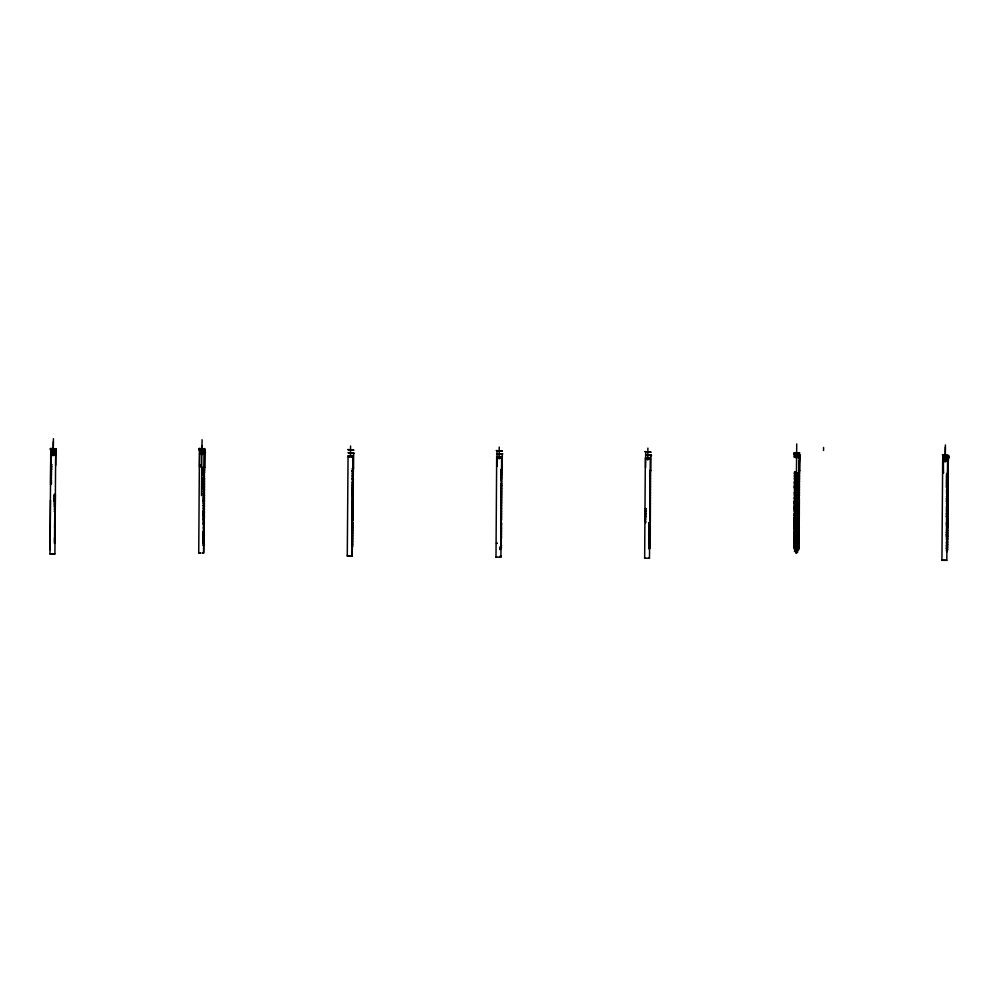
<?xml version="1.0" encoding="UTF-8"?>
<svg xmlns="http://www.w3.org/2000/svg" width="999" height="999" viewBox="0 0 999 999"><rect width="100%" height="100%" fill="white"/><g stroke="black" fill="none" stroke-linecap="round" stroke-linejoin="round"><path stroke-width="1.5" d="M50.337 449.637L56.281 450.174L50.337 449.6M50.025 553.97L54.833 554.008L50 553.983L50.762 451.723L55.669 451.748L50.812 451.723M50.175 549.775L50.45 500.224M50.562 484.74L50.837 449.6M50.912 464.423L51.611 464.423L50.912 464.423L51.011 450.599L55.707 450.699L54.908 554.008M53.122 455.819L53.309 441.82M53.272 451.61L53.422 438.673M55.682 465.509L55.832 448.588M199.038 449.637L204.982 450.174L199.038 449.6M199.076 448.539L205.02 449.075L199.076 448.501M200.549 552.959L198.739 552.934L199.425 452.772L204.345 452.797L202.959 452.809M199.538 466.533L200.237 466.521L199.538 466.533L199.725 449.026L204.208 449.063M201.511 495.579L201.86 446.029M201.86 454.77L202.085 439.722M203.646 552.959L204.271 453.858M203.646 551.91L204.533 448.539M204.945 451.223L199.001 450.686L204.945 451.186M204.882 467.619L203.097 467.594L204.882 467.619L204.995 451.735M352.235 555.057L352.972 455.956L348.064 455.919L347.277 556.081L349.912 556.118M348.214 452.747L354.146 453.334L348.214 452.759M350.462 456.368L350.562 446.029M352.235 556.118L352.859 457.018M352.36 468.306L353.546 468.668L353.658 452.797M353.683 450.124L347.739 449.587L353.683 450.087M501.635 457.005L500.899 557.167L495.991 557.142L496.678 456.98L501.598 457.005L500.961 457.018M496.865 454.333L502.822 453.846L496.865 454.295M499.45 451.161L497.052 451.123L497.027 466.483M499.113 458.978L499.225 447.077M500.074 451.161L501.86 450.636M502.21 469.717L501.011 469.705L502.135 469.73L502.322 453.846M645.079 451.648L651.011 452.235L645.079 451.66M644.73 558.179L645.504 558.204L644.655 558.191L645.342 458.029M645.604 467.544L645.716 452.172L650.524 451.698M647.777 460.027L647.889 448.126M645.504 558.179L649.487 558.229L650.299 458.066L649.525 458.066M649.687 470.404L650.873 470.779L650.986 454.895M651.485 455.432L645.541 454.895L651.485 455.394M793.693 454.333L799.65 453.833L793.693 454.295M793.73 453.246L799.687 452.747L793.73 453.196M797.377 550.886C795.179 552.035 795.192 550.287 797.377 550.112M794.655 500.187L796.153 499.862L796.74 443.931M798.313 549.4L798.938 461.038M795.704 472.839L794.492 472.839L799.3 472.877L799.412 456.993M799.537 471.828L798.838 471.803L799.65 456.456M799.774 470.779L798.576 470.754L799.774 470.779L799.887 454.895M800.386 455.432L794.442 454.895L800.386 455.394M823.551 450.449L823.576 447.477M941.932 560.289L942.681 460.127L944.842 460.127L947.589 460.164L946.815 560.314M948.575 458.541L942.631 458.541L948.575 458.079M942.981 470.729L943.006 455.369L943.705 455.357L943.006 455.369M943.168 472.352L943.268 458.529L948.076 458.553L943.268 458.529M943.368 456.955L943.481 472.839M945.116 462.125L945.329 447.077M945.329 455.819L945.404 444.98M947.214 549.4L947.801 456.943M946.765 473.926L947.889 473.926L948.076 458.042M948.201 472.877L947.502 472.864L948.201 472.877L948.313 456.993M948.301 455.432L942.369 454.895L948.313 455.382M948.438 471.828L947.739 471.803L948.551 455.944M948.813 457.53L942.869 456.993L948.813 456.993M799.912 457.53L793.968 456.993L799.912 457.005M943.106 455.944L949.05 455.944L943.106 456.406M203.122 478.159L204.246 477.797L203.259 477.447M203.209 483.816L204.72 483.166L203.034 482.904L204.208 482.617L203.559 482.467M203.384 485.264L204.708 484.727L203.022 484.453L204.196 484.165L203.546 484.028M203.371 486.825L204.695 486.276L203.084 486.538M203.359 488.374L204.695 487.824L204.033 487.674M203.496 491.783L204.583 492.557L203.321 493.031M203.434 494.493L204.096 494.53L203.434 494.792M203.297 496.903L204.108 496.578L203.309 496.128M203.284 498.464L204.096 498.139L203.297 497.689M203.272 500.012L204.083 499.687L203.284 499.238M203.272 501.56L204.083 501.236L203.272 500.786M203.346 505.357L204.57 504.895L203.247 503.608M203.346 508.766L204.545 508.004L203.384 507.305M203.309 510.639L204.533 509.552L203.371 508.853M203.309 510.789L204.046 510.926L203.384 511.188M203.309 511.563L204.52 511.101L203.321 510.926M203.297 513.024L204.52 512.574L203.321 512.4M203.284 514.585L204.508 514.123L203.334 513.424M352.347 469.855L353.484 470.092L352.16 470.641M352.147 471.416L353.471 471.653L352.147 472.19M352.135 473.751L353.459 473.201L352.809 473.051M352.123 475.299L353.459 474.75L352.123 475.024M352.797 476.161L352.11 476.848M352.285 478.022L353.359 477.784L352.098 478.409M352.185 488.474L353.359 488.873L352.235 489.235M352.172 490.034L353.346 490.422L352.222 490.784M649.275 523.089L649.25 523.301M649.213 527.047L650.137 526.398M797.901 476.398L799.699 475.299L794.23 476.535L795.167 476.848M797.414 477.185L799.462 476.348L798.8 476.211M797.876 479.508L798.925 478.896L797.414 478.733M797.826 495.379L799.088 496.178L794.742 496.765C797.314 495.879 791.995 495.392 795.803 496.216L794.779 496.028M797.864 498.189L799.075 497.739L797.876 497.564M798.888 497.04L797.976 498.014M797.851 498.976L799.3 498.239L797.502 498.014M797.851 499.75L799.063 499.288L797.739 499.55M796.428 501.023L797.739 500.324M797.839 501.298L799.05 500.836L797.839 500.524M794.342 502.984C795.142 502.247 799.862 503.608 798.338 501.448M797.714 502.934L799.512 501.848L798.85 501.698M798.313 504.545C796.977 505.606 801.173 503.746 797.452 504.22M796.39 506.456L799.487 504.945L798.838 504.807M796.378 507.23L797.914 506.543M796.365 509.552L798.139 508.603M797.489 510.014L798.126 509.378M797.901 509.652L799.225 509.103L797.427 508.878M797.402 511.988L797.702 511.675M797.751 513.711L794.33 514.073M797.726 516.82L798.95 516.358L797.677 516.246M795.142 518.381L798.938 517.819L797.739 517.644M797.726 519.205C798.725 519.955 798.039 519.355 798.738 518.681M797.926 521.116L798.913 520.929L793.918 521.615M794.842 523.414L798.9 522.477L797.702 522.302M799.063 522.04L797.627 522.852M799.038 525.949L797.552 526.91M798.114 527.047L797.19 527.584M797.851 531.131C799.737 530.806 798.089 530.581 798.488 530.057M797.789 531.818L799.3 531.181L797.502 530.956M797.851 532.679L799.063 532.23L798.251 531.555M797.714 535.102L799.275 534.278L797.477 534.053M797.714 535.876L798.263 535.114M797.702 536.65L799.262 535.826L797.464 535.614M797.577 537.612L794.442 538.873M794.143 540.297L797.914 539.485M797.427 540.259L799.237 540.484L794.068 541.62M797.427 541.82L799.225 542.032L797.714 542.682M797.789 542.919C799.3 542.832 797.851 544.617 797.814 543.943M794.867 545.179L793.755 544.83L797.652 544.13M797.726 549.75L798.938 549.288L797.739 549.125M946.59 475.124L948.138 474.3L946.34 474.075M946.565 477.447L947.901 476.898L946.702 476.723M946.79 477.947L948.051 477.485M946.615 485.901L948.063 485.164L946.265 484.94M946.627 486.038L947.826 486.213L946.553 486.338M947.114 485.427L946.39 485.614M946.59 489.16L948.039 488.424L946.84 488.249M946.577 492.257L947.04 491.57M946.565 493.044L948.251 492.032L947.601 491.883M946.777 495.866L948.226 495.129L947.576 494.992M946.577 496.84L946.715 496.153M946.553 497.065C947.527 497.814 946.852 497.177 947.564 496.54M946.765 498.189L947.976 497.739L946.777 497.564M946.752 499.75L947.964 499.288L946.453 499.75M946.503 504.82L947.626 504.92L946.827 504.994M946.49 506.368L947.614 506.481L946.815 506.543M946.627 507.792L947.601 508.179L946.577 508.091M946.577 509.153L947.901 508.603L946.702 508.429M946.565 510.701L947.889 510.152L946.69 509.977M946.702 512.549L947.639 512.749L946.553 512.749M946.29 513.536L948.088 513.761L946.415 514.198C948.688 514.248 946.203 514.885 946.59 513.998M946.515 516.908L946.577 515.546M946.503 518.369L947.839 517.819L946.64 517.657M946.553 519.343L947.826 519.38L946.615 518.918M946.977 524.85L946.69 525.012M946.965 525.137L946.69 525.087M947.701 525.599L946.503 525.486L947.701 525.661M946.59 527.509L947.701 526.997M947.464 528.508L946.315 528.021L947.926 527.509L946.802 527.397M946.577 529.77L947.989 529.12L946.79 528.946M946.565 542.082L947.901 541.533L946.702 541.358M946.652 547.564L947.776 547.827L946.528 548.289M946.64 549.125L947.764 549.375L946.515 549.837M795.504 535.689L797.077 535.564M795.079 472.602L795.766 472.165M795.067 474.15L795.753 473.713L794.555 473.339M798.663 474.125C799.587 476.161 791.433 473.002 795.891 474.338M798.251 474.488L795.741 475.636M795.404 476.935L794.879 476.798M795.716 478.746L798.925 477.572M795.391 479.258L797.702 479.195M795.716 479.395L794.904 478.434L795.753 478.046L794.879 477.984L796.016 477.647M797.702 480.369C802.771 480.519 790.746 482.08 797.702 479.97M795.142 481.506L794.492 481.243L795.704 481.718M795.604 481.593C793.119 480.019 796.103 482.792 795.441 482.28M795.691 483.266L794.193 482.904L795.866 483.341M795.679 484.053L794.704 483.304L795.354 483.553M795.416 486.026L794.193 486.463L795.866 486.913M795.629 485.689L799.163 485.164L797.964 484.99M795.329 487.187L795.766 487.912L794.967 488.274M795.616 487.237L794.904 487.062L795.554 486.95M797.402 488.386L795.479 488.636L795.654 487.837M795.654 488.086L794.255 487.962L795.791 488.461M797.939 488.249C801.498 488.798 793.194 488.561 795.753 490.234M795.604 490.334L794.879 490.172L795.753 490.497M795.529 491.608L794.867 491.72L795.953 493.069M795.953 494.617C793.144 493.056 801.722 493.531 797.914 492.907M794.704 492.432L795.728 492.569L794.155 492.669L795.903 494.093L794.217 494.305L797.09 493.906M795.416 497.427L797.065 497.002M794.892 499.138L795.691 498.776L794.38 498.326M794.879 500.686L797.564 499.925M794.867 502.247L795.828 501.785M795.516 501.973L794.055 501.523L795.666 502.135M797.539 503.034L795.654 503.696M795.666 502.647L795.454 502.472M795.441 505.032C791.92 504.133 797.252 505.257 794.979 504.57L795.654 504.47M795.891 506.031L794.605 506.393M795.978 508.229L794.093 507.804L795.629 507.567M795.966 509.777L794.005 509.29L795.616 509.128M795.716 512.512L794.63 512.275L795.928 511.775M795.704 514.06L794.617 513.836M795.666 517.981L794.455 517.519L795.728 517.669M794.292 520.192L795.716 520.766M795.529 521.191L794.967 521.216M795.654 520.954L794.255 520.616M797.177 521.665L795.753 521.628M795.978 522.964C793.218 521.915 796.503 523.613 795.079 522.065L795.928 521.665M793.905 523.101L795.753 522.402M795.866 523.663L794.555 522.989L795.516 523.776M795.104 525.187L795.728 525.062M795.741 524.275L793.93 523.626M794.704 525.174L795.679 526.198M795.841 526.76C792.082 526.848 797.377 524.912 794.704 525.849M794.168 526.261L795.728 526.286M795.042 527.072L793.905 526.66L795.666 527.747L794.53 526.161L796.565 525.636M795.966 527.647L793.868 527.759L795.828 528.309M795.541 535.764L795.316 535.127L797.602 534.515M795.516 534.915C791.645 533.716 796.89 534.84 794.754 535.452L794.405 535.726M795.641 537.137L797.477 536.925M794.093 538.523L794.729 538.561C797.639 537.587 791.245 537.15 795.441 537.974M795.254 543.793L797.539 543.044M797.002 544.867L795.354 545.442M796.99 546.428L795.241 546.903M55.382 494.055L54.333 494.343M55.245 519.705L55.195 520.142M55.195 520.354L54.62 520.541M203.584 477.185L203.983 476.585M203.346 517.395L203.971 516.67M203.983 518.618L203.309 518.006M204.171 518.593L203.346 519.13M203.946 519.705L203.297 520.042L203.971 520.229M203.833 520.904L203.634 521.49M203.933 521.253L203.309 521.99M204.358 523.513L203.247 522.165M352.372 516.733L352.023 516.421M353.059 519.905L351.998 519.517M353.022 524.562L352.447 524.338M500.849 494.755L501.198 494.368M501.136 522.702L501.498 522.315M501.773 523.913L501.123 524.25M501.685 525.611L500.986 525.549M501.111 539.423L501.011 539.697M501.098 540.971L500.998 541.246M501.086 542.519L500.986 542.807M501.073 544.068L500.986 544.355M650.162 522.102L649.812 521.715M649.887 523.251L649.313 523.651M649.787 525.237L650.361 524.9L649.313 525.324M649.288 526.685L649.949 526.423L649.288 526.273M650.436 526.523L649.313 526.948M798.8 477.759L799.45 477.909L797.764 478.346M799.1 484.278L797.726 484.552M798.813 488.911L797.689 489.373M798.8 490.459L797.677 490.921M798.788 492.02L797.664 492.482M798.775 493.568L797.652 494.03M798.763 495.117L797.652 495.579M798.75 496.665L797.514 496.466M798.676 503.971L794.692 504.52L795.529 505.157M799.138 510.739L797.539 511.101M797.464 521.878L799.138 521.428L797.939 521.253M799.063 522.102L798.713 521.715M798.001 523.276L798.838 522.802M797.789 525.074L799.113 524.463L797.914 524.288M799.025 526.161L797.914 525.849M798.788 527.21L798.213 526.948M799.337 526.523L799.038 526.698M795.029 530.119L793.893 529.77L798.788 528.546M798.601 529.02L797.477 529.383M797.826 536.713L799.025 536.875L797.901 537.237M797.726 541.508L799 541.533L797.851 541.708M798.501 542.994L797.839 543.256M798.376 545.716L797.801 545.491M947.839 475.287C945.716 476.086 948.288 475.037 947.714 474.662M946.815 504.308L947.939 503.946L946.74 503.771M946.715 511.413L947.651 511.201L946.715 511.001M947.377 522.777L947.951 523.064L946.353 523.426L947.726 523.089M947.139 524.3L947.714 523.901M946.89 526.898L947.551 526.573L946.353 526.398M946.877 528.384L947.239 528.359M947.227 529.907L946.478 529.37M946.577 531.018L947.739 531.73L946.615 532.08M947.114 535.901L946.54 535.676M947.626 536.463L946.577 536.738M947.064 543.518L946.478 543.856M947.04 546.615L946.465 546.952M947.027 548.314L946.453 548.089M203.334 491.483L204.121 491.421L203.459 491.695M203.259 502.347L204.595 501.798L203.272 501.286M203.247 503.896L204.583 503.346L203.259 502.06M649.138 522.477L650.162 522.04M649.113 525.586L650.149 524.912M797.914 474.075L799.475 473.251L798.701 473.039M798.263 473.713L794.892 474.875L795.853 475.337L794.892 474.875L795.753 474.488M798.251 476.036L796.29 476.848M798.238 476.81L794.879 477.984L796.016 478.421M798.226 479.145L796.278 479.957M798.763 482.417L797.677 483.291M797.664 510.701L798.988 510.152L797.789 509.977M798.139 523.938L795.978 524.612M797.789 525.786L794.817 526.211M797.664 526.036L796.553 526.485M797.776 526.56L798.451 526.348M797.539 528.459L798.788 528.621M797.627 531.406L795.629 532.342M797.739 532.492L798.413 532.08M794.704 543.581L794.043 543.331L797.664 542.582M797.414 545.466L795.241 546.128M797.502 548.476L795.516 549.038M947.102 483.017C945.666 484.115 949.512 482.667 946.652 482.942M946.615 503.721L948.176 502.897L947.514 502.747M946.665 513.086L947.789 513.336L946.59 513.224M946.478 519.23L948.063 518.331L946.565 518.194M946.79 527.26L947.689 527.147M946.577 540.534L947.914 539.984L946.715 539.81M946.553 543.631L947.889 543.094L946.69 542.919M946.553 545.192L947.414 545.192L946.752 545.454M645.953 518.169L645.379 517.794M645.941 519.73L645.366 519.343M645.279 521.016L645.928 521.278M645.566 522.739L645.916 522.402M794.505 478.146L795.629 478.496M794.492 479.695L795.154 479.945M794.754 486.226L796.228 485.551M794.48 492.345L797.614 491.396M794.467 495.442L797.589 494.318M795.454 503.484L794.118 503.021L796.116 502.609M795.941 512.887L794.567 512.35M793.968 518.968L794.617 518.793M793.93 520.067L797.714 519.692M793.955 520.516L794.605 520.342M794.729 520.779L795.641 520.491L794.58 519.955M794.28 521.74L795.878 522.102M794.592 521.903L794.242 522.227M794.704 525.112L795.529 525.624L793.918 525.112L795.741 524.013L794.942 524.125M794.829 525.024L794.255 524.65L797.152 523.926M794.692 526.735L795.591 526.635L794.467 526.485M794.417 532.629L798.538 531.893M943.006 473.014L943.58 472.827M946.54 551.411L947.364 551.398L946.715 551.66M203.309 469.692L204.82 469.043L203.184 468.856M203.309 471.241L204.807 470.591L203.309 470.067M203.297 472.789C202.685 472.052 206.518 474.238 203.109 474.15M203.284 474.338C202.972 473.651 206.269 475.836 203.172 475.512C203.421 475.961 206.069 476.973 203.084 477.247M203.247 478.996L204.758 478.359L203.072 478.246M203.234 480.544L204.258 479.97L203.109 479.87L204.745 479.907L203.247 480.144M500.099 547.839L501.61 547.19L499.812 546.965M648.913 528.708L649.637 527.859M648.875 533.366L650.386 532.729L648.701 532.455M648.863 534.915L650.374 534.278L649.238 534.04M648.863 536.475L650.361 535.826L648.676 535.564M648.851 538.024L650.349 537.375L648.676 537.112M648.838 539.572L650.349 538.936L649.2 538.686M648.826 541.121L650.337 540.484L648.651 540.209M648.801 544.23L650.312 543.581L648.626 543.319M648.788 545.779L650.299 545.142L649.163 544.892M797.639 489.073L797.864 488.399M797.627 490.621L799.138 489.972L797.939 489.797M797.814 495.779L799.1 494.63L797.901 494.455M797.814 496.153L799.55 495.629L798.9 495.492M797.814 496.928L797.876 496.503M798.089 514.81L799.425 514.26L798.763 514.11M797.664 516.645L799.412 515.721L798.75 515.584M797.127 528.646L798.114 527.609M797.751 529.395L799.088 529.12L797.889 528.946M797.464 539.26L795.291 539.922M797.702 544.23L799.212 543.593L797.414 543.369M797.689 546.553L798.963 546.191L798.313 546.041M797.677 548.114L798.95 547.739L797.751 547.564M946.69 481.943L948.326 481.006L947.676 480.869M946.74 484.94L947.839 484.665L946.64 484.49M946.715 488.199L947.814 487.924L946.615 487.749M946.465 498.376L946.702 497.702M946.627 508.191L948.138 507.554L946.34 507.33M946.615 509.74L948.126 509.103L946.328 508.878M946.677 515.184L947.864 514.81L946.665 514.635M946.465 531.318L947.976 530.669L946.777 530.506M797.714 550.437L798.376 550.087L797.739 550.024M795.803 471.84L794.367 472.415L795.966 472.777L794.942 472.602M794.567 471.79L795.753 473.826M794.542 474.887L796.041 474.537M796.053 474.925L794.929 475.337L795.778 475.324M795.479 476.698L794.892 476.423C797.165 475.811 791.97 475.174 795.953 475.412L795.366 475.337M796.016 476.873L795.179 476.486L796.028 476.098M795.716 480.294L794.867 479.532L795.466 479.021M794.505 479.545L796.003 479.195M795.704 480.694L794.854 481.081L795.991 481.53L794.23 481.818L795.903 482.255C794.992 483.479 794.242 481.343 796.003 481.293M795.142 481.131L795.991 480.744M795.554 481.955L794.879 481.543L795.728 481.156L794.854 481.081L796.265 480.731M795.541 483.666L794.842 482.642M796.24 483.828L794.829 484.353L795.679 484.74L794.829 484.353L797.677 483.079M795.778 486.201L795.104 485.789L795.966 485.402M795.978 485.951L794.842 486.363L795.691 486.75L794.842 486.363L795.704 485.964M795.953 487.112L794.155 487.562L795.092 487.862M795.941 488.673L794.442 489.023L795.079 489.423M795.679 489.847L794.829 489.46L795.479 488.636M794.717 490.884L795.741 491.008L794.792 490.559L795.641 490.172M795.928 490.222L794.942 491.383M795.067 492.157L796.191 491.758M795.441 492.782L794.779 492.107L795.741 492.057M795.641 494.505L794.68 495.529M795.042 495.267L796.166 494.855M795.454 496.078L794.779 495.666L795.629 495.279L794.754 495.204L795.716 495.666L794.904 496.028M796.116 495.379L795.604 495.979M794.68 497.09L795.878 496.428L794.742 496.765M795.716 497.777L794.118 497.327L796.103 496.928M797.864 497.277L794.729 498.314L795.579 498.701L794.729 498.314L795.591 497.927M795.866 498.751L795.017 498.364L795.479 497.814M795.404 498.988L796.103 498.476M795.866 499.525L795.004 499.912L797.052 499.338M795.391 500.536L796.091 500.037M795.841 501.86L794.704 501.423L795.841 501.011L794.704 501.423L795.554 501.81M795.541 501.448L795.853 501.086M795.379 502.085L796.078 501.585M794.854 503.796L796.066 503.134M795.641 505.244L794.692 504.52L795.541 504.383M794.842 505.344L796.053 504.682M796.091 505.719L795.529 505.681C792.007 505.894 796.615 507.167 794.967 506.131L797.751 504.682M795.654 507.092L794.055 506.643L796.041 506.243M795.629 507.305L794.667 507.629L795.816 507.567M795.803 507.292L794.305 507.642M795.641 508.641L794.53 508.291L796.028 507.792M797.439 507.33L799.237 507.554L794.655 509.178L795.491 509.215M794.817 510.002L796.016 509.34M794.58 510.801L795.604 511.188L794.642 510.726L795.941 510.214M794.292 510.739L795.778 510.389L795.192 510.714M795.629 511.738L794.018 511.301L796.016 510.901M794.28 512.3L795.304 511.913M794.792 513.111L796.003 512.45M795.991 513.998L794.779 514.66M794.617 515.297L795.741 514.897L794.617 515.297L795.741 515.821L794.617 515.297L795.366 514.797M795.978 515.546L793.98 515.871L795.129 516.221M795.741 516.595L794.892 516.982L797.764 516.733M795.966 517.02L795.117 517.407L795.778 517.807M794.23 518.419L795.441 518.906L794.592 518.406L795.716 517.994L794.592 518.406L795.891 519.005M794.23 518.668L795.728 518.843L795.266 518.031M795.953 518.568L794.267 518.881M795.941 520.117L795.092 520.504L795.766 520.916M793.993 521.49L795.241 521.141M794.18 524.7L795.691 524.213L795.067 523.913M795.903 525.549L795.054 525.099L795.916 524.712M794.53 526.098L795.953 525.736L794.53 526.098L795.666 526.972M795.891 527.097L795.054 526.648L795.903 526.261M795.279 527.147L796.128 526.76M794.168 527.659L797.127 527.022M795.728 529.158L794.605 528.808L796.116 528.309M795.704 528.871L793.93 529.245L795.816 529.795M797.115 530.132L794.43 531.068M795.866 530.919L794.655 531.58M795.704 532.267L794.592 531.918L796.091 531.418M795.853 532.467L794.642 533.129M795.841 534.015L794.992 534.403L795.841 534.79M794.642 535.089L796.078 534.527M795.841 535.576L794.63 536.226M797.065 536.338L794.105 536.975M795.828 537.125L794.967 537.512L795.816 537.899M795.117 538.911L794.442 538.511L796.053 537.624M795.579 539.722L794.729 540.109L797.04 540.222M797.04 540.996L794.717 541.658L797.027 541.77M794.879 543.618C791.108 543.181 801.36 541.77 797.639 542.944M797.015 544.093L794.692 544.767L795.366 545.179M794.854 546.728L793.743 546.378L795.529 545.929M54.633 517.432L55.295 517.107L54.62 516.458M54.62 518.993L55.207 518.593M54.982 518.893L54.608 518.006M204.246 467.02L203.197 467.295M204.158 520.504L203.321 520.017M352.635 479.645L352.285 479.32M352.46 523.201L353.034 522.952L351.973 522.627M352.447 524.75L352.809 524.363M352.31 526.048L353.097 525.973L351.973 526.323M352.297 527.597L353.084 527.522L351.96 527.884M352.235 535.352L353.022 535.277L352.372 535.539M352.235 536.9L353.009 536.825L352.36 537.1M501.161 500.861L500.736 500.611M501.148 502.422L500.736 502.172M501.023 519.405L501.81 519.33L501.161 519.592M501.011 520.954L501.498 520.691M500.998 523.988L501.773 523.976M649.899 491.058L650.686 490.984L650.024 491.246M798.651 474.413L797.439 474.075M798.651 475.974L797.427 475.624M798.626 479.07L799.675 478.409L798.476 478.234M794.829 484.353L799.175 483.603L797.976 483.441M798.601 487.45L794.804 487.45L795.504 488.311M799.262 525.049L798.213 525.324M798.8 527.747L797.764 527.834M946.428 480.956L948.101 480.507L946.303 480.282M798.676 544.218L797.801 544.355M946.79 507.405L947.914 507.042L946.715 506.88M947.077 509.765L946.727 509.453M946.353 524.837L948.014 524.537M947.701 527.809L947.339 527.497M946.915 532.892L946.565 532.579M797.726 476.311L795.179 476.486M797.639 488.111L799.375 487.375L798.725 487.225M797.714 508.791L799.462 508.054L798.813 507.904M797.439 516.995L795.741 517.382M797.414 520.017L795.429 520.342M797.627 521.89L794.842 523.114L795.516 523.513M797.152 523.988L798.813 523.963L798.238 524.225M797.352 528.483L796.54 528.808M797.314 533.916L794.118 534.128M946.515 491.995L948.026 491.533L946.827 491.358M946.49 494.318L948.238 493.581L947.589 493.444M946.478 496.653L947.989 496.178L946.79 496.016M946.465 498.976L948.201 498.239L947.551 498.089M795.591 475.736L795.054 475.449M794.555 477.16L795.728 477.197M794.53 480.257L795.704 480.169M796.016 479.582L794.729 480.194L795.379 480.082M794.879 481.543L795.728 481.318M795.554 482.105L799.188 482.055L797.989 481.88M795.341 485.264C792.657 485.389 796.328 483.578 795.504 485.014M795.666 486.288L794.842 486.363M795.516 486.763L795.092 487.5L797.652 486.338M795.928 488.598L794.792 488.998C796.94 489.647 792.107 489.522 795.841 490.01L794.817 489.822M795.916 490.147L794.792 490.559C796.952 491.196 792.082 491.033 795.766 491.57M795.479 492.969L794.804 492.932M795.728 493.344L794.867 493.269L795.516 493.156M795.254 503.421L794.704 502.972L795.828 502.559M795.254 504.195L796.103 504.17M796.053 511.925L794.917 512.337L795.766 513.099M795.766 513.873L794.904 513.886L795.753 514.647M794.242 517.12L795.554 517.307M795.554 518.081L794.68 518.019L795.891 517.894M795.704 528.608L794.155 529.208M795.691 530.931L794.792 530.806L795.916 530.394M797.102 530.906L794.43 530.819M795.679 532.492L797.09 532.455M796.141 530.894L795.017 531.306L795.679 531.98L794.779 532.355L795.629 532.742L793.843 532.417M795.666 534.04L794.13 533.866M797.052 538.661L795.291 539.148M795.641 538.698L794.729 538.561L795.866 538.149M796.99 547.976L795.229 548.451M796.078 471.828L794.942 472.227L795.791 472.614M796.328 472.977L794.904 473.326L798.338 473.226L797.614 473.214M796.066 473.376L794.942 473.788L795.604 474.188M796.041 476.486L794.917 476.885L795.579 477.297M795.579 478.846L794.904 478.434L796.028 478.034M796.003 479.97L794.867 479.532L797.714 478.421M795.716 483.241L794.48 482.804L797.689 481.53M797.452 482.792L794.867 483.254L795.991 482.842M794.804 487.45L795.941 487.05M795.966 487.5L794.842 487.912L795.679 488.299M796.215 488.648L794.729 489.323M795.978 489.96L794.829 489.46L795.953 489.06M795.941 490.609L794.817 491.008L795.454 491.221M795.654 492.957L794.804 492.569L795.928 492.157M795.641 494.105L794.767 493.656L795.891 493.256L794.405 493.668M795.916 493.706L794.792 494.118L795.466 494.517M795.716 495.154L794.779 495.666L795.903 495.267M795.704 497.215L795.029 496.815L797.077 496.228M795.017 498.364L796.141 497.964M794.992 501.473L796.128 501.061M794.692 504.52L795.816 504.12M795.803 505.669L794.68 506.068L795.803 506.443M796.078 507.267L794.954 507.679L799.013 507.042L797.814 506.868M794.58 509.502L796.066 508.828M795.479 512.674L794.63 512.275L795.766 511.875L794.642 510.726L795.316 510.364M794.929 510.776L796.053 510.377M796.041 513.474L794.904 513.886L797.227 513.986M796.265 513.986L795.142 514.385L795.691 514.972M796.028 515.034L793.955 515.409L795.916 515.984M796.253 515.447L795.129 515.846L795.791 516.346M794.53 517.17L796.016 516.495M796.24 516.995L795.117 517.407L795.966 517.794M794.879 518.456L796.003 518.044M796.228 518.543L795.104 518.956L795.778 519.368M795.991 519.605L794.867 520.004L795.716 519.992M796.215 520.104L795.092 520.504L795.941 520.891M795.404 521.54L794.567 521.503L795.704 521.94L794.567 521.503L795.416 521.053M794.854 521.553L795.978 521.153M794.954 522.577L796.203 521.59M796.203 523.139L794.717 523.626M795.391 524.999L794.542 524.612L796.265 524.15M795.092 524.525L795.054 525.162L796.191 524.687M795.054 526.71L796.178 526.248M794.817 527.697L795.941 527.297L794.817 527.759L795.654 528.146L794.817 527.697L795.479 528.109M796.166 527.797L794.68 528.471M796.153 529.345L795.029 529.757L795.691 530.419M795.903 531.943L794.779 532.355L795.454 532.754M796.128 532.455L795.004 532.854L797.09 533.241M795.891 533.503L794.767 533.903L795.441 534.315M796.116 534.003L795.541 534.39M795.878 535.052L794.754 535.452L798.164 535.089M796.116 535.551L794.979 535.963L795.654 536.363M795.878 536.6L794.742 537.012L798.8 536.376L797.602 536.201M796.103 537.1L794.455 536.95L795.591 537.774M795.291 538.898L794.442 538.511L795.579 538.099M794.967 539.06L796.091 538.661M795.853 539.71L794.729 540.109L795.566 540.496M795.841 541.258L794.717 541.658L795.566 542.057M795.366 543.618L794.704 543.219L795.828 542.807M795.816 544.355L794.692 544.767L795.541 545.154M795.354 546.728L794.68 546.316L795.803 545.916M499.85 549.487L500.811 549.038L499.887 548.776M797.439 484.34L796.24 484.615M797.427 485.127L796.24 485.389M797.427 485.901L796.228 486.163M797.414 487.612L796.215 487.874M797.402 489.16L794.829 489.46M797.389 490.709L796.191 490.971M797.314 501.573L796.415 501.798M797.302 502.347L796.415 502.572M797.289 504.682L796.403 504.907M797.264 507.779L795.341 508.029M797.252 510.114L796.365 510.339M797.252 510.889L796.353 511.113M797.239 512.437L796.34 512.662M797.227 513.211L796.34 513.436M797.214 515.546L796.315 515.771M797.214 516.321L796.315 516.545M797.19 518.556L796.303 518.781M797.19 519.33L796.29 519.555M797.152 524.7L795.953 525.024M797.115 529.358L794.517 529.195L796.54 528.746M797.115 529.42L796.228 529.645M796.99 547.202L794.018 547.976L794.717 548.351M796.977 549.525L795.504 549.812M203.659 468.756L204.308 468.494L203.109 468.319M203.646 470.304L204.296 470.042L203.097 469.867L204.271 469.542L203.072 469.368M54.658 510.726L55.307 510.464L54.658 510.314M203.297 471.615L204.258 471.091L203.059 470.916M54.67 512.787L55.332 512.512L54.645 511.863M54.658 514.335L55.32 514.06L54.633 513.424M203.634 475.424L204.296 475.149L203.646 475.012M203.571 479.782L204.233 479.508L203.034 479.333M203.122 481.88L204.733 481.618L203.047 481.343L204.221 481.068L203.571 480.919M203.596 481.793L203.946 481.406M54.933 521.428L54.608 522.027M203.534 482.38L204.183 482.117L203.059 482.067M54.57 523.076L55.22 522.814L54.57 522.664M54.595 523.576L55.245 523.314L54.595 523.164M203.521 483.928L204.171 483.666L203.047 483.616M54.558 524.625L55.207 524.363L54.558 524.213M203.509 485.489L204.158 485.214L203.034 485.164M54.583 525.124L55.245 524.862L54.583 524.712M54.545 526.186L55.207 525.911L54.545 525.774M54.57 526.685L55.232 526.411L54.57 526.273M203.496 487.037L204.146 486.775L203.022 486.725M203.521 487.537L204.171 487.275L203.521 487.125M54.533 527.734L55.195 527.46L54.533 527.322M54.558 528.234L55.22 527.971L54.57 527.822M203.484 488.586L204.146 488.324L203.359 488.099M203.509 489.085L204.171 488.823L203.509 488.673M54.545 529.782L55.207 529.52L54.533 528.871M203.471 490.134L204.683 489.373L204.021 489.235M203.496 490.646L204.158 490.372L203.496 490.234M203.521 491.096L203.883 490.721M54.545 531.331L55.195 531.068L54.52 530.419M203.521 492.657L203.871 492.27M203.446 493.244L204.108 492.982L203.471 492.857M54.533 532.892L55.182 532.617L54.508 531.98M203.509 494.205L204.158 493.931L203.484 493.331M54.52 534.44L55.17 534.178L54.495 533.528M203.471 495.292L204.121 495.029L203.471 494.88M203.496 495.754L203.846 495.367M54.508 535.988L55.157 535.726L54.483 535.077M203.484 497.302L204.133 497.04L203.484 496.89M54.495 537.537L55.145 537.275L54.47 536.625M54.458 538.598L55.12 538.324L54.458 538.186M203.471 498.863L203.833 498.476M54.483 539.098L55.145 538.823L54.483 538.686M54.446 540.147L55.107 539.885L54.446 539.735M203.459 500.412L204.121 500.149L203.284 499.737M54.47 540.646L55.132 540.384L54.483 540.234M54.433 541.695L55.095 541.433L54.446 541.283M203.446 501.96L203.808 501.585M54.458 542.195L55.12 541.933L54.47 541.783M203.434 503.521L203.796 503.134M54.421 543.244L55.082 542.981L54.433 542.832M203.421 505.069L203.784 504.682M203.359 505.656L204.021 505.394L203.247 505.169M203.908 506.306L203.396 505.744M203.421 506.618L203.771 506.231M203.346 507.205L204.558 506.443L203.421 506.206M203.396 509.64L204.046 509.365L203.321 509.09M352.347 470.267L352.709 469.88M352.335 471.815L352.697 471.441M203.371 512.737L204.033 512.475L203.321 511.363M352.322 473.364L352.684 472.989M203.309 513.336L203.971 513.061L203.297 512.887M203.359 514.285L203.721 513.911M203.297 514.885L203.958 514.622L203.321 514.497M203.346 515.846L204.008 515.571M352.297 476.473L352.659 476.086M203.284 516.433L203.946 516.171L203.297 516.021M203.334 518.943L204.171 518.881M352.272 479.732L353.421 479.408L352.21 478.946M203.297 519.98L203.946 519.767L203.297 519.567M203.671 520.342L204.158 520.429M352.272 481.293L353.409 480.956L352.272 480.881M352.26 482.842L352.909 482.567L352.26 482.43M203.297 523.538L203.659 523.151M352.247 484.39L352.61 484.003M203.284 525.087L203.946 524.825L203.234 523.713M352.235 485.939L352.884 485.676L352.235 485.526M203.272 526.635L203.634 526.261M352.222 487.5L352.585 487.112M203.259 528.196C203.958 526.91 204.395 525.524 203.234 524.737M352.21 489.048L352.572 488.661M203.259 529.745L203.609 529.358M352.197 490.596L352.859 490.334L352.147 490.259M203.184 531.893C204.133 531.031 204.32 528.421 203.209 527.847M203.247 531.293L203.896 531.031L203.247 530.881M352.185 492.145L352.547 491.77M203.721 532.529L203.209 531.98M203.234 532.842L203.584 532.467M352.185 493.706L352.834 493.431L352.185 493.294M203.172 533.441L204.37 532.679L203.234 532.43M203.709 534.078L203.197 533.528M203.222 534.403L203.584 534.015M352.172 495.254L352.522 494.867M203.159 534.989L204.358 534.228L203.222 533.99M203.209 535.951L203.571 535.564M203.147 536.538L203.796 536.276L203.147 536.126M352.16 496.803L352.809 496.54L352.16 496.391M203.197 537.499L203.559 537.112M203.134 538.099L203.784 537.824L203.134 537.687M352.147 498.364L352.51 497.977M203.159 538.598L203.821 538.324L203.159 538.186M203.184 539.048L203.846 538.786L203.197 538.636M352.135 499.912L353.271 499.737L352.147 500.099M203.122 539.647L203.784 539.373L203.122 539.235M203.147 540.147L203.808 539.885L203.147 539.735M203.172 540.609L203.534 540.222M352.123 501.461L352.485 501.073M203.134 541.695L203.796 541.433L203.147 541.283M203.159 542.157L203.821 541.883L203.172 541.745M352.11 503.009L352.472 502.634M203.122 543.244L203.784 542.981L203.134 542.832M352.098 504.57L352.46 504.183M352.098 506.118L352.447 505.731M352.085 507.667L352.734 507.405L352.085 507.255M352.073 509.215L352.435 508.841M501.023 469.767L501.673 469.505L501.023 469.355M352.06 510.689L353.196 510.601L352.073 510.964M501.011 471.316L501.373 470.929M352.048 512.237L352.709 511.975L352.048 511.825M500.998 472.864L501.361 472.49M352.035 513.786L352.397 513.411M500.986 474.425L501.648 474.15L500.986 474.013M352.023 515.347L353.171 515.172L352.048 515.534M500.974 475.974L501.336 475.586M500.961 477.522L502.11 477.36L500.986 477.709M500.961 479.07L502.097 478.908L500.974 479.27M351.973 523.039L352.335 522.652M352.809 523.039L351.985 523.289M500.924 483.891L501.286 483.504M352.809 524.587L351.973 524.837M500.911 485.439L501.56 485.177L500.911 485.027M500.899 487L501.261 486.613M500.886 488.548L501.248 488.161M500.874 490.097L501.236 489.71M500.861 491.645L501.223 491.271M500.861 493.206L501.998 493.031L500.874 493.394M352.385 533.99L353.034 533.728L352.385 533.578M500.836 496.303L501.973 496.128L500.849 496.491M500.824 497.852L501.186 497.477M352.347 538.648L353.009 538.386L352.347 538.236M352.335 540.197L352.997 539.935L352.335 539.785M352.322 541.758L352.984 541.483L352.335 541.346M352.31 543.306L352.972 543.031L352.322 542.894M352.31 544.855L352.959 544.592L352.31 544.443M352.297 546.403L352.947 546.141L352.297 545.991M501.236 508.816L501.885 508.553L501.236 508.404M501.223 510.364L501.873 510.102L501.223 509.952M501.211 511.925L501.86 511.65L501.211 511.513M649.675 472.365L650.037 471.99M501.198 513.474L501.848 513.199L501.198 513.061M501.186 514.935L501.848 514.672L501.186 514.522M501.173 516.495L501.835 516.221L501.186 516.083M501.161 518.044L501.823 517.769L501.173 517.632M650.087 483.329L650.736 483.054L650.087 482.917M650.074 485.039L650.724 484.777L650.074 484.627M650.062 486.588L650.711 486.326L650.062 486.176M501.098 527.285L501.76 527.022L501.098 526.873M650.049 488.136L650.699 487.874L650.049 487.724M501.086 528.833L501.748 528.571L501.098 528.421M650.037 489.697L650.699 489.423L650.037 489.285M501.073 530.394L501.735 530.119L501.086 529.982M501.073 531.943L501.723 531.668L501.073 531.53M650.012 492.794L650.674 492.532L650.024 492.382M501.061 533.491L501.71 533.229L501.061 533.079M649.999 494.355L650.661 494.08L650.012 493.943M501.048 535.039L501.698 534.777L501.048 534.627M649.999 495.904L650.649 495.629L649.999 495.492M501.036 536.6L501.685 536.326L501.036 536.188M649.987 497.452L650.636 497.19L649.987 497.04M501.023 538.149L501.685 537.887L501.023 537.737M649.974 499.001L650.624 498.738L649.974 498.588M649.962 500.561L650.611 500.287L649.962 500.149M649.949 502.11L650.611 501.835L649.949 501.698M649.937 503.658L650.599 503.396L649.937 503.246M649.924 505.219L650.586 504.945L649.937 504.807M500.974 545.904L501.623 545.641L500.974 545.491M649.912 506.768L650.574 506.493L649.924 506.356M649.912 508.316L650.561 508.054L649.912 507.904M649.899 509.865L650.549 509.602L649.899 509.453M649.887 511.426L650.536 511.151L649.887 511.013M649.874 512.974L650.524 512.699L649.874 512.562M649.862 514.522L650.524 514.26L649.862 514.11M649.85 515.984L650.511 515.721L649.862 515.571M649.837 517.544L650.499 517.27L649.85 517.132M649.825 519.093L650.486 518.831L649.837 518.681M649.825 520.641L650.474 520.379L649.825 520.229M798.501 487.137L798.788 486.75M798.925 491.246L799.587 490.984L798.938 490.834M798.913 492.794L799.575 492.532L798.925 492.382M798.9 494.355L799.562 494.08L798.913 493.943M798.863 500.561L799.512 500.287L798.863 500.149M649.175 542.207L649.537 541.82M798.838 503.658L799.5 503.396L798.838 503.246M798.813 506.768L799.475 506.493L798.825 506.356M947.726 473.514L948.376 473.251L947.726 473.101M947.701 476.623L948.363 476.348L947.701 476.211M947.676 479.72L948.338 479.458L947.689 479.308M798.725 520.641L799.375 520.379L798.725 520.229M947.664 482.829L948.313 482.567L947.664 482.417M798.226 525.849L798.8 525.599L797.677 525.337L798.588 525.462M798.576 527.235L797.751 527.497M947.626 487.637L948.276 487.375L947.626 487.237M795.454 531.206L794.792 530.806L798.85 530.169L797.914 529.97M947.601 490.746L948.263 490.484L947.601 490.334M797.926 530.844L798.288 530.457M797.926 532.392L798.276 532.017M798.601 537.649L799.25 537.387L798.601 537.237M947.527 501.61L948.188 501.336L947.527 501.198M947.502 504.72L948.163 504.445L947.514 504.308M797.839 544.805L798.975 544.642L797.851 545.004M794.68 546.678L794.03 546.428L798.438 545.866M797.826 546.366L798.176 545.978M946.727 508.316L947.389 508.041L946.74 507.904M946.727 509.865L947.664 509.652L946.627 509.34M946.702 512.962L948.101 512.2L946.303 511.988M946.69 514.522L947.339 514.248L946.69 514.11M946.677 515.984L947.626 515.859L946.503 516.221M946.652 519.093L947.239 518.756M947.389 521.703L948.039 521.428L947.389 521.291M947.464 528.796L946.64 529.045M947.227 529.845L946.403 530.094M946.553 534.54L947.202 534.278L946.29 534.153M946.54 536.088L947.477 535.876L946.278 535.701M947.177 536.051L946.353 536.238M946.515 539.198L947.089 538.861M946.49 542.295L947.152 542.032L946.503 541.883M946.777 542.357L947.077 541.97M946.765 543.906L947.127 543.518M946.465 545.404L946.827 545.017M946.752 547.002L946.815 546.565M946.453 548.501L947.089 548.463M946.727 550.112L947.377 549.837L946.727 549.7M797.09 493.131L795.054 493.706L795.429 494.33M797.077 495.454L796.166 495.629M797.052 498.563L796.141 498.738M54.296 495.392L55.42 495.029L54.221 494.855M54.321 495.891L55.444 495.529L54.246 495.354M54.283 496.94L55.407 496.578L54.208 496.403M54.308 497.44L55.432 497.077L54.233 496.915M203.222 467.757L204.345 467.395L203.147 467.22M203.159 468.344L204.283 467.994L203.084 467.819M54.271 498.489L55.395 498.139L54.196 497.964M203.209 469.305L204.046 468.831M54.296 499.001L55.42 498.638L54.221 498.464M54.258 500.049L55.382 499.687L54.183 499.512M54.283 500.549L55.407 500.187L54.208 500.012M203.197 470.866L204.033 470.379M54.246 501.598L55.382 501.236L54.183 501.061M54.283 502.097L55.407 501.735L54.208 501.56M54.271 503.646L55.395 503.284L54.196 503.121L55.37 502.784L54.708 502.647M54.258 505.207L55.382 504.845L54.183 504.67L55.357 504.345L54.708 504.195M54.221 506.256L55.345 505.894L54.695 505.744M54.246 506.755L55.37 506.393L54.72 506.243M54.233 508.304L55.357 507.942L54.683 507.305M204.096 478.621L203.634 478.721M203.084 479.208L204.208 478.846L203.247 478.596M54.221 509.765L55.345 509.415L54.67 508.853M203.072 480.919L204.196 480.569L203.546 480.419M54.208 511.326L55.332 510.964L54.683 510.814M203.109 483.429L204.233 483.079L203.584 482.929M203.097 484.99L203.933 484.503M203.059 486.076L204.183 485.714L203.534 485.576M203.084 488.086L203.908 487.612M203.072 489.635L203.896 489.16M203.546 491.283L204.67 490.934L204.021 490.784M203.521 494.393L204.645 494.03L203.434 493.568M203.509 495.941L204.633 495.579L203.496 495.342M203.496 497.49L204.62 497.14L203.421 496.965M203.484 499.05L204.608 498.688L203.471 498.451M203.471 500.599L204.608 500.237L203.396 500.062M352.272 483.029L353.396 482.667L352.197 482.492M352.26 484.577L353.384 484.215L352.247 483.978M352.247 486.138L353.371 485.776L352.172 485.601M203.371 516.033L204.495 515.671L203.321 514.972M352.235 487.687L353.359 487.325L352.222 487.087M203.359 517.582L204.483 517.22L203.346 516.982M352.21 492.345L353.334 491.983L352.197 491.733M203.321 522.24L204.445 521.878M352.197 493.893L353.321 493.531L352.123 493.356M203.309 523.788L203.784 523.226M352.185 495.442L353.309 495.079L352.172 494.842M352.172 496.99L353.296 496.64L352.098 496.466M352.16 498.551L353.284 498.189L352.635 498.039M501.023 471.503L502.147 471.141L501.011 470.904M352.147 501.648L353.271 501.286L352.123 501.048M501.011 473.064L502.135 472.702L500.998 472.452M352.135 503.209L353.259 502.847L352.123 502.597M500.998 474.612L502.135 474.25L500.936 474.075M352.123 504.757L353.246 504.395L352.11 504.158M500.998 476.161L502.122 475.799L501.461 475.661M352.11 506.306L353.234 505.944L352.098 505.706M203.222 536.138L204.345 535.776L203.184 535.077M352.098 507.854L353.221 507.504L352.023 507.33M203.209 537.687L204.345 537.325L203.172 536.625M352.085 509.415L353.209 509.053L352.073 508.803M203.209 539.248L204.333 538.886L203.134 538.711M203.197 540.796L204.32 540.434L203.184 540.197M352.06 512.512L353.184 512.15L351.985 511.975M203.184 542.345L204.308 541.982L203.109 541.808M500.936 484.078L502.06 483.716L500.924 483.479M352.06 513.986L353.184 513.623L352.522 513.474M203.172 543.893L204.296 543.531L203.097 543.369M500.924 485.626L502.047 485.277L500.849 485.102M203.159 545.454L204.283 545.092L203.084 544.917M500.911 487.187L502.035 486.825L500.899 486.588M352.035 517.082L353.159 516.72L352.51 516.583M500.899 488.736L502.035 488.374L500.886 488.136M352.023 518.631L353.147 518.269L352.01 517.969M500.899 490.284L502.022 489.922L500.886 489.685M352.01 520.192L353.059 519.842L351.935 519.592M500.886 491.845L502.01 491.483L500.874 491.233M352.472 521.578L351.985 521.066M500.861 494.942L501.985 494.58L500.849 494.343M500.836 498.051L501.96 497.689L501.311 497.539M500.824 499.6L501.948 499.238L500.749 499.063M351.948 529.433L353.072 529.07L352.422 528.921M500.811 501.148L501.948 500.786L501.286 500.649M351.935 530.981L353.059 530.619L352.41 530.481M649.687 472.564L650.811 472.202L650.162 472.052M500.811 502.709L501.935 502.347L501.273 502.197M351.923 532.529L353.047 532.18L352.397 532.03M649.675 474.113L650.799 473.751L649.6 473.576M500.799 504.258L501.923 503.896L501.273 503.746M649.675 475.661L650.799 475.299L649.6 475.124M500.786 505.806L501.91 505.444L501.261 505.307M649.662 477.21L650.786 476.848L649.587 476.685M500.774 507.355L501.898 506.993L501.248 506.855M649.65 478.771L650.774 478.409L650.124 478.259M649.637 480.319L650.761 479.957L650.112 479.807M649.625 481.868L650.749 481.506L650.099 481.368M798.588 472.564L799.712 472.202L798.513 472.028M798.576 474.113L799.699 473.751L798.501 473.576M798.338 475.162L799.475 474.8L798.813 474.662M798.513 483.416L799.637 483.066L798.438 482.892M798.501 485.139L799.625 484.777L798.426 484.602M798.488 486.688L799.612 486.326L798.963 486.176M798.476 488.236L799.6 487.874L798.95 487.737M798.476 489.785L799.6 489.423L798.938 489.285M648.801 529.882L649.924 529.52L648.726 529.358M648.788 531.443L649.612 530.956M648.776 532.991L649.6 532.517M648.763 534.54L649.6 534.065M648.751 536.088L649.587 535.614M648.738 537.649L649.874 537.287L649.213 537.137M946.765 478.808L947.889 478.459L946.69 478.284M648.738 539.198L649.562 538.723M946.752 480.369L947.876 480.007L946.677 479.832M648.726 540.746L649.85 540.384L649.2 540.247M648.713 542.295L650.324 542.032L649.188 541.795M797.839 513.611L799.425 512.712L798.775 512.562M648.701 543.856L649.525 543.369M946.677 489.835L948.276 488.923L947.614 488.786M946.677 491.383L947.801 491.021L946.602 490.859M946.665 492.944L947.789 492.582L946.59 492.407M946.652 494.493L948.014 493.081L946.815 492.907M946.64 496.041L948.001 494.63L946.802 494.455M946.615 499.15L947.739 498.788L946.54 498.613M798.201 528.883L796.578 529.145M946.602 500.699L947.726 500.337L946.528 500.162M946.59 502.247L947.726 501.885L946.515 501.71M946.827 502.747L947.951 502.397L946.752 502.222M946.59 503.796L947.714 503.446L946.515 503.271M797.926 534.14L799.05 533.778L797.726 533.266M946.802 505.856L947.926 505.494L946.727 505.319M797.914 535.689L799.038 535.327L797.901 535.089M797.889 538.786L799.025 538.436L797.814 538.261M797.664 539.847L799.25 538.936L798.588 538.786M797.889 540.347L799.013 539.984L797.814 539.81M797.652 541.396L798.189 540.859M946.752 512.062L947.876 511.7L946.677 511.525M946.965 515.709L948.088 515.309L946.278 515.084M946.727 516.72L947.851 516.358L946.652 516.183M946.49 517.769L948.076 516.77L946.278 516.558M946.465 520.791L948.051 519.88L946.852 519.705M946.69 521.291L947.814 520.929L946.615 520.754M946.453 522.34L947.576 521.977L946.378 521.803M946.677 522.839L947.801 522.477L946.602 522.302M946.44 523.888L947.564 523.526L946.365 523.351M946.627 530.531L947.751 530.169L946.59 529.47M946.602 533.641L947.726 533.279L946.303 532.604M946.827 534.14L947.951 533.778L946.752 533.603M946.365 534.69L947.489 534.328L946.553 534.128M946.59 535.189L947.714 534.827L946.515 534.652M946.815 535.689L947.939 535.327L946.74 535.152M946.34 537.787L947.926 536.875L946.727 536.713M946.565 538.286L947.689 537.937L946.49 537.762M946.752 545.004L947.876 544.642L946.677 544.467M946.74 546.553L947.864 546.191L946.665 546.016M946.478 550.699L947.601 550.349L946.403 550.174M796.403 504.12L799.275 502.897L797.464 502.672M796.353 511.888L797.652 511.188M796.328 514.985L797.751 514.348M796.303 518.006L797.726 517.357M795.579 526.386L796.553 526.411M796.553 527.971L795.366 528.034M796.977 551.923C794.929 553.858 797.065 552.722 797.264 552.122M795.916 552.897L797.552 552.322L796.59 552.147M794.804 478.046L795.167 478.396M795.029 478.546L795.391 478.896M794.792 479.595L795.616 480.044M795.017 481.655L795.728 482.092M794.767 484.253L795.853 484.902M796.003 486.301L794.168 486.014M645.591 517.819L645.304 517.857M794.655 499.937L795.479 500.374M794.742 518.968L793.968 518.906M794.018 522.015L795.928 522.377M794.555 546.84L794.779 547.589M203.122 472.589L204.795 472.152L203.659 471.903M797.751 479.907L799.437 479.458L798.788 479.308M797.751 481.456L799.425 481.006L798.775 480.869M797.714 486.263L799.387 485.826L798.738 485.676M797.639 497.127L799.312 496.69L798.663 496.54M797.851 499.188L799.525 498.738L798.875 498.588M946.453 476.298L948.138 475.849L946.328 475.624M797.614 500.237L799.287 499.787L797.489 499.562M648.776 523.926L650.374 523.351M946.665 478.346L948.351 477.909L947.701 477.759M797.602 501.785L799.287 501.336L797.477 501.123M946.428 479.408L948.113 478.958L946.315 478.733M648.738 528.521L650.424 528.071L649.288 527.834M946.415 482.505L948.088 482.055L946.29 481.843M797.564 506.443L799.25 505.993L797.452 505.769M648.726 530.069L650.411 529.62L648.613 529.395M946.403 484.053L948.076 483.616L946.278 483.391M946.627 484.565L948.301 484.115L947.651 483.966M648.726 531.618L650.399 531.168L649.263 530.931M946.615 486.276L948.288 485.826L947.639 485.676M797.776 510.052L799.45 509.602L798.8 509.453M946.378 487.325L948.051 486.875L946.253 486.65M797.764 511.6L799.437 511.151L798.788 511.013M797.527 512.649L799.2 512.2L798.001 512.025M946.353 490.422L948.039 489.972L946.84 489.81M797.514 514.198L799.188 513.761L797.989 513.586M797.776 515.184L794.904 515.434L795.753 515.422M797.502 515.759L799.188 515.309L797.989 515.134M797.489 517.22L799.175 516.77L797.976 516.595M797.714 517.719L799.4 517.27L798.75 517.132M797.477 518.768L799.163 518.319L797.964 518.156M797.477 520.317L799.15 519.88L797.951 519.705M648.626 545.591L649.512 544.93M946.515 500.237L948.188 499.787L947.539 499.65M648.613 547.14L650.287 546.69L649.088 546.515M946.278 501.286L947.951 500.836L946.64 500.337M648.601 548.688L650.274 548.239L649.075 548.064M797.639 528.521L799.325 528.071L798.676 527.922M946.465 506.443L948.151 505.993L947.502 505.856M797.627 530.069L799.312 529.62L797.514 529.395M797.614 533.179L799.287 532.729L797.489 532.504M946.34 524.975L947.264 524.962M946.877 526.386L947.714 525.899M946.29 531.118L947.439 531.156M946.29 532.667L947.964 532.23L946.765 532.055M796.265 481.506L797.689 480.744M796.191 492.532L799.125 491.533L797.926 491.358M797.19 527.509L795.042 528.271L795.928 529.108L795.067 529.183M795.728 477.597L797.714 477.647M795.516 483.041L795.679 482.667M795.391 500.274L794.717 499.862L795.853 500.299M796.028 515.297L795.466 514.91M794.217 520.154L795.429 520.279M795.229 523.464L797.689 522.789M795.691 524.213L795.966 524.188M795.728 525.836L794.704 525.649L796.603 526.036M796.153 499.862L797.851 499.6M795.766 511.875L794.729 511.9L795.853 512.25M795.966 524.25L794.48 524.675M795.379 484.328L795.529 485.214M795.978 489.41L794.792 489.373M795.329 492.095L797.614 491.77M795.354 492.544L794.779 492.107L795.629 491.97M795.304 495.192L797.776 494.905M795.279 498.301L797.864 498.051M795.229 506.056L799.025 505.494L797.826 505.319M795.204 509.165L799 508.603L797.801 508.429M795.179 512.262L798.975 511.7L797.776 511.525M795.117 521.49L797.702 521.241M795.092 524.587L795.978 524.537L795.291 524.05M795.079 526.148L795.978 526.098M794.992 538.486L795.741 537.999M795.591 551.71C790.871 550.624 801.535 550.824 797.502 550.174M794.754 500.324L794.093 500.437L795.704 500.874M353.109 450.112L349.088 450.062M794.692 457.48L799.412 457.505L798.713 457.492M51.611 464.972L50.949 465.072L51.611 465.334M51.573 466.021L50.924 466.133L51.573 466.383M51.598 466.521L50.949 466.633L51.598 466.883M51.561 467.569L50.912 467.682L51.561 467.932M51.586 468.069L50.937 468.181L51.586 468.431M51.548 469.118L50.899 469.23L51.548 469.48M51.573 469.617L50.924 469.73L51.573 469.98M51.561 471.178L50.912 471.278L51.561 471.54M200.312 464.922L199.663 465.034L200.312 465.284M51.523 472.227L50.899 472.839L51.548 473.089M200.275 466.021L199.65 466.583L200.3 466.845M51.511 473.776L51.536 474.637M51.511 475.324L50.849 475.437L51.498 475.686M51.498 476.885L50.837 476.985L51.498 477.247M51.486 478.596L50.824 478.696L51.486 478.958M51.473 480.144L50.824 480.257L51.473 480.507M51.461 481.693L50.812 481.805L51.461 482.055M51.486 482.192L50.837 482.305L51.486 482.554M51.449 483.241L50.799 483.354L51.449 483.616M51.473 483.741L51.124 484.016M795.654 472.827L795.004 472.939L795.654 473.189M795.192 473.376L794.255 473.439L795.192 473.738M795.641 474.388L794.992 474.488L795.641 474.75M795.641 475.936L794.979 476.048L795.629 476.298M794.517 477.997L795.167 478.034M795.616 479.033L794.954 479.145L795.616 479.395M795.604 480.594L794.954 480.694L795.604 480.956M796.016 485.152L794.48 484.365L795.679 484.827M795.541 488.511L794.892 488.623L795.541 488.873M795.504 494.717L794.854 494.83L795.504 495.079M795.491 496.266L794.842 496.378L795.491 496.628M794.754 498.776L794.105 498.876L795.241 499.225M795.454 500.924L794.804 501.036L795.928 501.386M794.742 501.873L794.08 501.985L795.691 502.435M646.016 508.578L645.366 508.691L646.016 508.953M794.729 503.434L794.068 503.533L795.679 503.983M646.003 510.139L645.354 510.252L646.003 510.501M795.441 504.02L794.779 504.133L795.903 504.483M794.717 504.982L794.068 505.094L795.666 505.531M645.991 511.6L645.342 511.713L645.991 511.963M645.991 513.149L645.329 513.261L645.978 513.511M794.692 508.079L794.043 508.191L794.692 508.454M645.978 514.71L645.317 514.81L645.978 515.072M794.68 509.64L794.03 509.74L795.629 510.189M645.966 516.258L645.304 516.371L645.966 516.62M795.391 510.239L794.742 510.339L795.853 510.689M794.667 512.649L795.142 513.199M794.617 513.748L793.968 513.861L794.555 514.16M794.655 514.21L795.604 514.847M794.63 517.307L793.98 517.42L794.63 517.669M497.102 543.069L496.453 543.181L497.102 543.431M794.53 531.206L793.88 531.318L795.479 531.768M794.517 532.754L793.868 532.867L794.517 533.129M794.492 535.864L793.843 535.976L794.492 536.226M794.48 538.961L793.818 539.073L794.467 539.335M794.442 540.059L793.78 540.172L794.717 540.471M794.43 545.167L793.78 545.279L794.892 545.629M795.491 472.215L795.941 472.327M794.892 474.875L795.728 474.912M794.879 477.984L795.716 478.022M795.629 489.035L794.792 488.998L795.753 489.722M794.792 490.559L797.627 490.222M794.804 492.569L795.616 492.744M794.767 493.656L796.128 494.605M795.928 497.727L795.803 497.302M794.729 498.314L795.566 498.351M795.916 499.275L795.791 498.851M795.903 500.824L795.778 500.399M794.704 501.411L797.839 501.148M795.891 502.372L795.766 501.96M795.878 503.933L795.753 503.508M795.866 505.482L795.753 505.057M795.978 505.569L794.767 505.694L795.429 505.944M795.516 506.106L794.68 506.068L795.629 506.793M795.866 507.03L795.741 506.618M795.966 507.117L794.767 507.242L795.878 507.592M795.853 508.591L795.728 508.166M795.953 508.666L794.754 508.791L795.866 509.14M795.841 510.139L795.716 509.715M794.642 510.726L797.664 510.414M794.63 512.275L795.466 512.312M795.679 514.373L795.366 514.885M794.592 518.406L795.429 518.444M795.654 518.943L795.953 519.343M795.866 520.991L795.991 521.416M795.104 522.976L793.905 523.164L794.842 523.476M795.616 523.526L795.916 524M795.054 525.099L794.542 524.537M794.53 526.161L795.366 526.136M795.591 528.184L795.891 528.583M795.354 529.233L794.517 529.195L795.654 529.632M795.579 529.732L795.878 530.144M795.566 531.293L795.866 531.693M795.916 532.217L795.791 531.793M795.554 532.842L795.853 533.241M795.891 535.314L795.766 534.89M794.442 538.511L798.788 537.924L797.589 537.762M794.979 541.595L793.768 541.72L794.892 542.07M794.954 544.705L794.043 544.88L794.692 545.129M794.967 546.703L793.968 546.753L794.505 547.177M794.929 547.802L793.93 547.852L794.867 548.414M55.669 450.711L53.734 450.711M352.897 455.956L352.073 455.969M501.523 458.066L500.574 458.066M942.681 461.176L945.116 461.176M198.739 552.922L200.262 552.922M203.571 552.971L202.085 552.971M495.991 557.13L496.728 557.13M500.849 557.167L500.112 557.18M51.099 450.661L52.81 450.699M349.175 453.259L351.248 453.309M353.334 453.309L351.873 453.309M497.839 454.32L499.912 454.358M501.998 454.358L500.536 454.358M500.174 548.975L500.149 549.088M646.877 455.369L650.898 455.407M352.147 457.018C354.083 456.98 346.054 456.943 349.126 456.993M497.427 458.017L496.728 458.017L499.275 458.066M646.128 458.017L645.466 458.017L647.976 458.066M646.091 459.065C644.155 459.078 652.772 459.09 648.975 459.115M351.561 556.106L352.185 556.118L349.45 556.118M648.788 558.204L649.437 558.216M202.922 453.858L204.221 453.858L201.561 453.858M202.672 452.809L201.91 452.809M202.635 453.858L199.625 453.821L200.961 453.846M797.402 453.259L796.153 453.259M202.71 450.149L201.461 450.137M797.364 454.358L796.116 454.345M946.028 455.407L944.779 455.394M202.672 451.198L201.423 451.198M798.101 455.407L796.865 455.407M946.765 456.468L945.529 456.456M203.209 452.26L201.96 452.247M797.864 456.456L796.628 456.456M946.528 457.517L945.291 457.505M53.509 452.809C59.653 452.784 46.478 452.772 53.359 452.772M52.822 454.87C47.353 454.895 59.965 454.907 53.284 454.907M945.429 461.213L947.551 461.213L942.719 461.188M202.747 449.026L199.725 449.026M647.664 458.054L650.262 458.054M498.963 458.054L501.56 458.054M200.849 452.797L199.55 452.772M348.426 556.106L347.352 556.081M349.038 455.944L348.139 455.931M649.675 470.754L650.873 470.779M352.347 468.643L353.546 468.668M497.465 456.993L496.765 456.98M202.972 552.947L203.609 552.959M649.812 452.185L650.524 452.21M497.752 451.136L497.052 451.123M798.601 472.852L799.3 472.877M947.589 460.164L942.719 460.127M946.715 475.174L947.614 475.237M798.488 476.685L799.687 476.86L799.15 477.335M798.026 477.235L798.925 477.285M798.463 479.782L799.662 479.957L799.125 480.444M798.451 481.331L799.65 481.506L798.888 481.943M797.951 486.7L799.075 486.8M352.822 471.503L352.16 471.141M501.423 481.868L502.072 482.005L501.286 481.955M204.171 468.906L203.621 468.868M204.158 470.454L203.609 470.429M203.109 471.878L204.32 472.052L203.047 472.477M797.839 503.771L798.75 503.896M203.596 473.526L204.308 473.601L203.034 474.026M500.799 492.857L501.51 492.932L500.861 492.794M500.774 495.966L501.486 496.041L500.836 495.891M946.59 523.788L947.714 523.963M947.364 524.325L947.726 524.413M946.815 525.849L947.714 525.973M797.926 522.739L798.838 522.864M797.901 527.397L798.8 527.447M946.503 536.201L947.701 536.376M797.652 529.994L798.551 530.057M946.715 538.261L947.926 538.436L947.389 538.911M648.763 523.151L650.162 523.364M946.49 539.31L947.689 539.485L946.59 539.472M648.763 524.7L649.962 524.875L648.638 524.75M797.627 533.104L798.825 533.279L794.767 533.903L795.616 533.891M351.998 510.427L352.709 510.414L352.06 510.277M648.751 526.248L649.775 526.436M946.465 542.407L947.664 542.582L946.565 542.582M798.388 535.189L798.226 534.652M648.738 527.797L649.775 527.922M946.453 543.968L947.651 544.143L946.553 544.13M946.44 545.516L947.639 545.691L946.54 545.679M648.713 530.906L649.75 531.031M946.428 547.065L947.626 547.24L946.528 547.24M649.737 532.579L648.588 532.504M946.415 548.626L947.614 548.788L946.528 548.788M648.688 534.003L649.725 534.128M649.712 535.689L648.563 535.601M798.001 544.967L799.2 545.142L797.751 545.729M351.91 522.689L352.822 522.814M648.663 538.661L649.687 538.786M797.989 546.515L799.188 546.69L794.667 547.877L795.341 548.276M797.976 548.076L799.175 548.239L797.502 548.688C801.41 549.088 792.419 549.225 794.655 549.787M351.898 525.799L352.31 525.749M648.638 541.77L649.675 541.895M351.885 527.347L352.297 527.31M648.613 544.867L649.65 544.992M946.677 515.571L947.04 515.596M946.665 518.681L947.302 518.756M946.59 527.922L947.539 528.184M798.676 526.373L799.337 526.585M946.515 538.786L947.164 538.861M946.79 540.384C947.327 540.609 948.126 541.82 946.577 541.033M797.901 531.53L798.538 531.605M649.812 521.778L650.461 521.928M797.876 534.627L798.513 534.715M946.465 546.54L947.102 546.628M649.3 524.725L650.361 524.962M797.826 540.834L798.488 540.983L797.677 541.021M797.789 547.04L798.438 547.19L797.739 547.277M203.409 507.754L204.058 507.904L203.371 508.379M203.334 518.469L204.47 518.781M203.272 519.055L203.921 519.268M203.321 520.079L204.158 520.204M203.309 521.578L204.158 521.765M54.62 514.972L55.007 515.496M54.595 519.567L55.245 519.767M54.583 521.116L55.232 521.328M946.315 477.185L948.126 477.41M946.315 510.427L948.113 510.651L946.44 511.101L947.576 511.138M797.414 510.427L799.138 510.589M797.639 489.448L795.466 490.447M797.539 552.122L796.603 551.96M795.379 473.788L795.604 473.676M795.354 476.885L795.441 477.01M795.341 478.434L794.255 478.546L795.366 478.896M795.329 479.995L795.566 480.394M795.928 514.435L794.267 514.01M795.853 525.212L794.829 524.962M795.778 536.001L794.467 535.764M795.766 537.562L794.455 537.325M794.904 473.688L795.666 473.838M794.892 475.237L795.654 475.387M795.866 477.447L794.967 477.597L795.629 477.847M795.816 483.653L794.217 483.366L796.028 483.591M794.817 486.263L795.666 486.538M794.842 486.725L795.803 486.913M795.566 487.962L794.455 487.724M794.779 490.921L795.629 491.196M794.779 492.47L795.529 492.619M794.767 494.018L795.516 494.168M794.754 495.579L795.504 495.716M795.491 497.277L794.38 497.027M795.491 498.826L794.38 498.588M795.916 502.934L794.704 502.972L795.541 503.608M795.766 524.575L794.717 524.238M795.753 526.061L794.929 525.874L795.753 526.123M795.516 527.172L794.467 526.835M795.504 528.658L793.943 527.834M794.904 540.521L794.08 540.334M794.592 540.884L793.805 540.634L794.929 540.971M794.58 542.432L793.805 542.182L794.917 542.532M794.567 543.993L793.793 543.731L794.904 544.08M203.709 515.397L203.284 515.209M795.179 475.299L794.317 475.062M795.579 484.215L794.929 483.966L795.716 484.016M794.467 486.176L795.104 486.313M794.43 490.821L795.067 490.971M794.417 492.382L795.067 492.519M794.405 493.931L795.054 494.08M794.392 495.479L795.042 495.629M794.242 522.165L795.079 522.427M794.23 523.726L795.067 523.976M794.118 535.676L794.754 535.826M794.105 537.225L794.742 537.375M794.093 538.773L794.729 538.923M794.068 541.883L794.717 542.032M794.992 485.177L795.704 485.189M795.179 474.925L796.028 475.324M794.842 482.792L795.691 483.553M795.666 491.396L794.817 491.008L795.491 490.909M796.116 496.153L795.266 495.766L795.941 496.166M795.029 496.815L795.878 497.202M795.254 497.315L796.103 497.702M795.241 498.863L796.091 499.25M795.229 500.424L796.078 500.811M795.229 501.973L796.066 502.36M795.204 505.082L796.053 505.469M794.967 506.131L795.816 506.518M795.192 506.63L796.041 507.017M795.179 508.179L796.028 508.566M795.167 509.727L796.016 510.114M795.154 511.288L796.003 511.675M795.142 512.837L795.991 513.224M795.978 516.246L795.129 515.846L795.741 516.196M794.892 516.908L795.741 517.295M795.454 517.232L794.605 516.845L795.554 517.395M795.266 528.708L796.116 529.095M795.241 531.805L796.091 532.192M795.216 534.915L796.066 535.302M795.828 536.351L794.979 535.963L795.604 536.226M796.041 538.399L795.192 538.011L795.866 538.424M794.704 543.219L795.554 543.606M794.68 546.316L795.529 546.703M795.216 503.521L796.066 503.908M795.666 486.663L796.003 486.863M795.791 509.989L794.942 509.228M795.704 522.327L794.567 521.441M795.366 481.643L796.041 482.042M795.117 484.24L795.791 484.652M794.817 485.901L795.491 486.301M795.316 488.012L795.991 488.411M795.966 491.52L795.741 491.283M794.917 512.337L795.591 512.737M795.341 517.907L796.003 518.319M794.729 538.561L795.404 538.973M50.375 448.539L56.319 449.125L50.375 448.551M199.55 451.698L205.482 452.272L199.55 451.71M496.416 450.599L502.347 451.186L496.416 450.611M794.205 455.906L800.149 456.481L794.205 455.906M501.598 480.519L500.886 480.282L501.598 480.519M795.416 522.602L794.555 523.051L795.404 522.664M795.928 523.151L795.067 523.551L795.928 523.226M199.725 451.161L199.725 451.161M204.995 452.247L204.283 452.26L204.995 452.247M50.949 465.472L50.949 465.472M199.688 464.385L199.688 464.385M199.65 465.472L199.65 465.472M203.921 467.969L203.197 467.969L203.921 467.969M948.313 457.505L947.614 457.517L948.313 457.505M50.762 453.821L55.607 453.858L50.762 453.821M347.39 555.032L347.49 555.019M942.02 560.277L946.765 560.314L942.057 560.277M500.699 556.118L500.037 556.118L500.811 556.106"/></g></svg>
